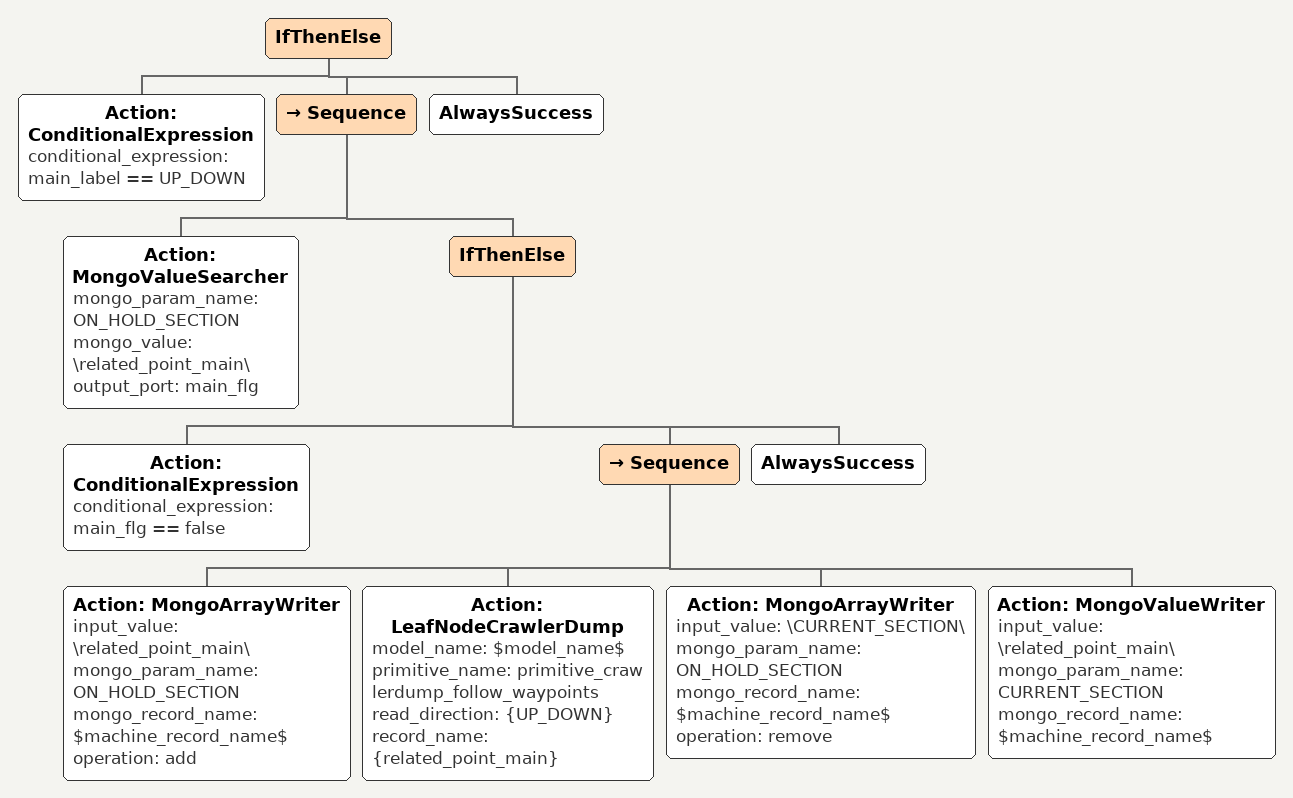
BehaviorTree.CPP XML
<IfThenElse>
    <Action ID="ConditionalExpression" conditional_expression="main_label == UP_DOWN"/>
    <Sequence>
        <Action ID="MongoValueSearcher" mongo_param_name="ON_HOLD_SECTION" mongo_value="\related_point_main\" output_port="main_flg"/>
        <IfThenElse>
            <Action ID="ConditionalExpression" conditional_expression="main_flg == false"/>
            <Sequence>
                <Action ID="MongoArrayWriter" input_value="\related_point_main\" mongo_param_name="ON_HOLD_SECTION" mongo_record_name="$machine_record_name$" operation="add"/>
                <Action ID="LeafNodeCrawlerDump" model_name="$model_name$" primitive_name="primitive_crawlerdump_follow_waypoints" read_direction="{UP_DOWN}" record_name="{related_point_main}"/>
                <Action ID="MongoArrayWriter" input_value="\CURRENT_SECTION\" mongo_param_name="ON_HOLD_SECTION" mongo_record_name="$machine_record_name$" operation="remove"/>
                <Action ID="MongoValueWriter" input_value="\related_point_main\" mongo_param_name="CURRENT_SECTION" mongo_record_name="$machine_record_name$"/>
            </Sequence>
            <AlwaysSuccess/>
        </IfThenElse>
    </Sequence>
    <AlwaysSuccess/>
</IfThenElse>
